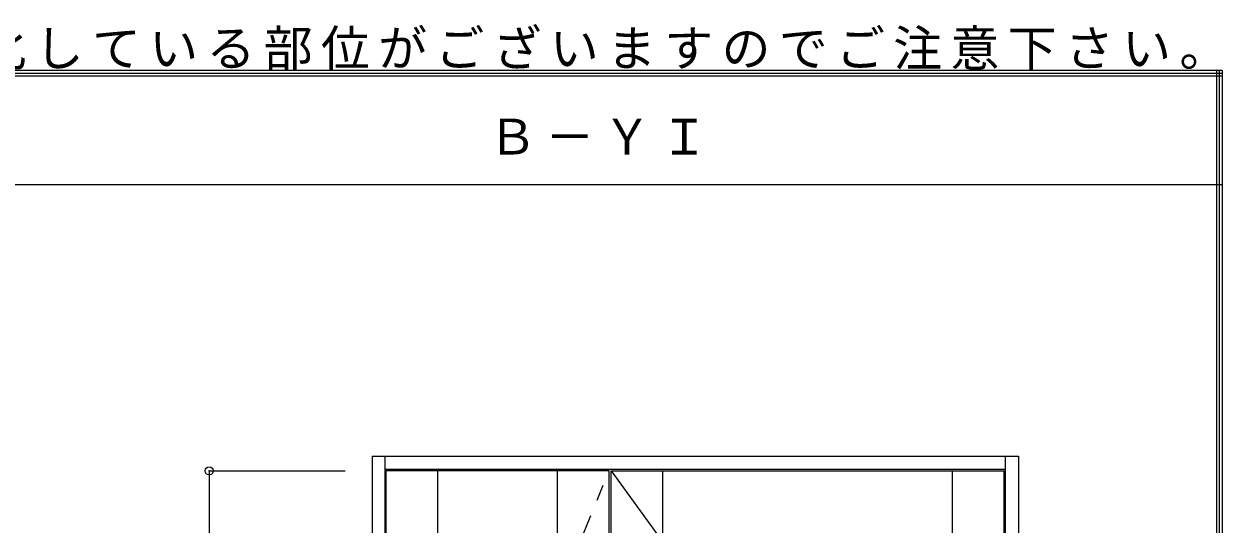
# Model space of a CAD drawing. Units: millimetres, scale not verified. Extents: x -6000 to 5700, y -4307 to 4260.
# Drawn here: x 3496 to 5700, y 3340 to 4260 of the extents above; entities that cross this region are included whole.
import ezdxf

# ---------------------------------------------------------------- set-up
doc = ezdxf.new("R2010")
doc.units = ezdxf.units.MM
doc.header["$LTSCALE"] = 30
doc.header["$PDMODE"] = 32
doc.header["$PDSIZE"] = 15
doc.linetypes.add('CHAIN2', pattern=[12, 9, -1, 1, -1])
for name, color, linetype in [('0-2_扉', 7, 'Continuous'), ('0-4_枠', 3, 'Continuous'), ('0-7', 7, 'CHAIN2'), ('0-A_文字', 7, 'Continuous'), ('0-B_寸法', 7, 'Continuous'), ('F-1_枠', 6, 'Continuous')]:
    doc.layers.add(name, color=color, linetype=linetype)
doc.styles.add('ＭＳ ゴシック', font='')
doc.styles.get('ＭＳ ゴシック').set_extended_font_data('MS Gothic')

msp = doc.modelspace()

# ---------------------------------------------------------------- linework, layer by layer
at = {"layer": '0-2_扉'}
for p, q in [((4162.4, 1443), (4162.4, 3438)), ((4257.4, 1443), (4257.4, 3438)), ((4477.4, 1443), (4477.4, 3438)), ((4576.4, 1443), (4576.4, 3438)), ((4576.4, 3438), (5299.4, 3438)), ((4671.4, 2404.98), (4671.4, 3438)), ((5204.4, 1443), (5204.4, 3438)), ((5299.4, 1443), (5299.4, 3438))]:
    msp.add_line(p, q, dxfattribs=at)
msp.add_lwpolyline([(4572.4, 1443), (4572.4, 3438), (4162.4, 3438)], dxfattribs=at)
at = {"layer": '0-4_枠'}
for p, q in [((4136.4, 3465), (4136.4, 1418)), ((4136.4, 3465), (5325.4, 3465)), ((4160.4, 1418), (4160.4, 3465)), ((5301.4, 1418), (5301.4, 3465)), ((5325.4, 3465), (5325.4, 1418)), ((4160.4, 3441), (5301.4, 3441))]:
    msp.add_line(p, q, dxfattribs=at)
at = {"layer": '0-7'}
for points in [[(4572.4, 1443), (4162.4, 2440.5), (4572.4, 3438)], [(4576.4, 3438), (5299.4, 2440.5), (4576.4, 1443)]]:
    msp.add_lwpolyline(points, dxfattribs=at)
at = {"layer": '0-B_寸法', "color": 4}
for q in [(3836.4, 1443), (4086.4, 3438)]:
    msp.add_line((3836.4, 3438), q, dxfattribs=at)
at = {"layer": '0-B_寸法'}
msp.add_point((3836.4, 3438), dxfattribs=at)
at = {"layer": 'F-1_枠'}
for p, q in [((-6000, 4175), (5700, 4175)), ((-6000, 4170), (5700, 4170)), ((5690, 4175), (5690, -4205)), ((5695, 4175), (5695, -4205)), ((5700, 4175), (5700, -4205)), ((-6000, 4165), (5700, 4165)), ((-6000, 3965), (5700, 3965))]:
    msp.add_line(p, q, dxfattribs=at)

# ---------------------------------------------------------------- texts
at = {"layer": '0-A_文字', "char_height": 65.98, "attachment_point": 7, "style": 'ＭＳ ゴシック'}
for s, insert in [('\\T1.17;※本図は意匠確認用です。\u3000表記の簡略化している部位がございますのでご注意下さい。', (1515, 4175)), ('\\T1.17;Ｂ－ＹＩ', (4349.7, 4020))]:
    msp.add_mtext(s, dxfattribs=dict(at, insert=insert))

doc.saveas('drawing.dxf')
